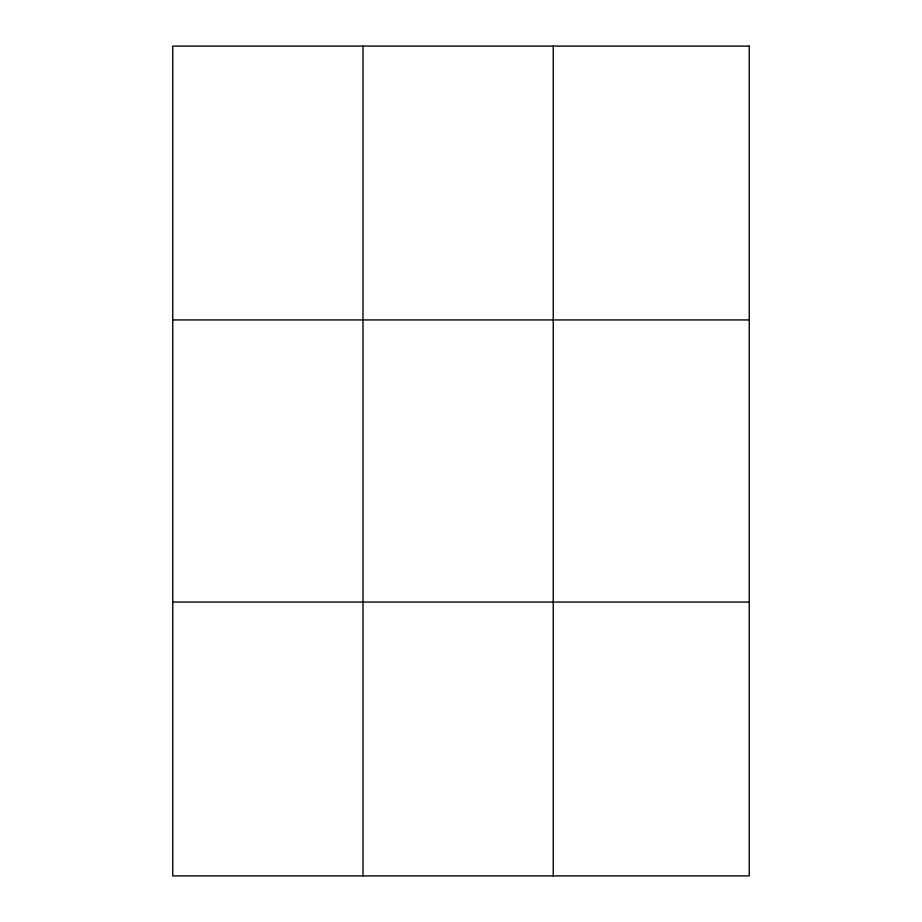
<?xml version="1.0" encoding="UTF-8"?>
<svg xmlns="http://www.w3.org/2000/svg" width="922" height="922" viewBox="0 0 922 922"><rect width="100%" height="100%" fill="white"/><g stroke="black" fill="none" stroke-linecap="round" stroke-linejoin="round"><path stroke-width="1.38" d="M362.991 46.1L362.991 875.9M553.246 46.1L553.246 875.9M172.748 319.934L749.252 319.934M172.748 602.066L749.252 602.066M749.252 46.1L749.252 875.9L172.748 875.9L172.748 46.1L749.252 46.1"/></g></svg>
